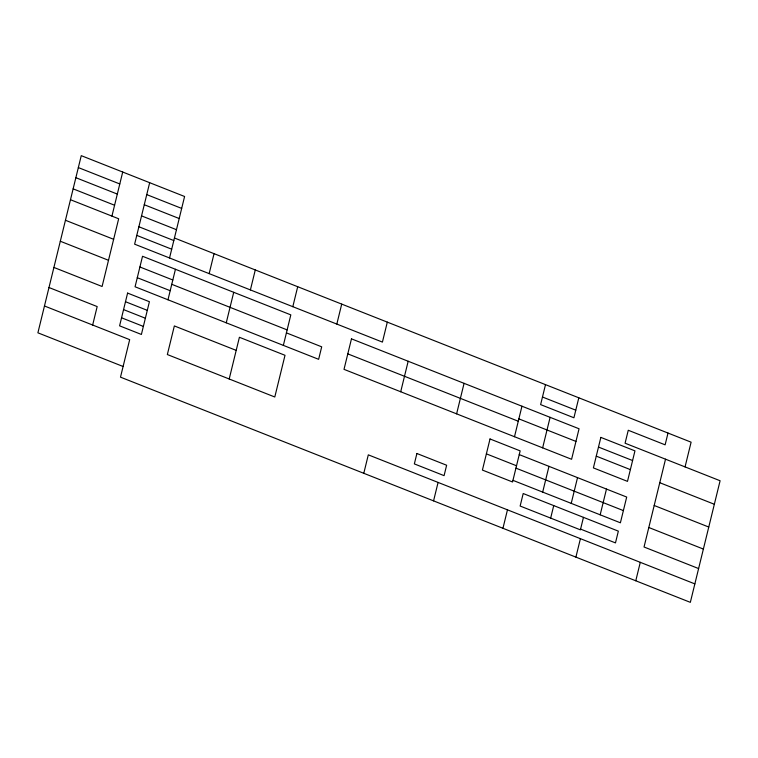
<?xml version="1.0" encoding="UTF-8"?>
<svg xmlns="http://www.w3.org/2000/svg" width="758" height="758" viewBox="0 0 758 758"><rect width="100%" height="100%" fill="white"/><g stroke="black" fill="none" stroke-linecap="round" stroke-linejoin="round"><path stroke-width="1.14" d="M111.928 216.106L122.711 172.038M92.656 325.03L97.176 306.573L48.986 287.528M149.667 182.697L134.621 244.171L382.42 342.095L387.31 322.131M169.546 257.966L184.592 196.493L81.258 155.655L37.9 332.819L123.109 366.493M167.973 299.789L175.439 269.279M209.161 273.629L214.05 253.665M226.254 322.813L233.72 292.304M250.396 289.916L255.285 269.952M229.2 378.991L239.405 337.282L285.008 355.294L274.794 397.002L167.347 354.545L174.349 325.931L236.202 350.376M283.35 345.383L290.816 314.873L142.532 256.27L135.066 286.78L318.635 359.32L321.695 346.823L286.41 332.876M292.815 306.687L297.704 286.723M336.827 324.073L341.716 304.11M363.793 473.295L368.303 454.847L694.859 583.897M400.707 391.753L408.174 361.244M433.567 500.867L438.086 482.42M456.61 413.849L464.076 383.34M514.492 436.722L521.959 406.212M502.952 528.288L507.462 509.84M545.504 384.638L540.615 404.611L573.92 417.772L578.809 397.798M542.643 447.845L550.109 417.336M542.681 492.094L548.981 466.35M550.668 518.102L553.728 505.595M571.229 503.378L577.53 477.625M583.461 517.354L580.401 529.851L520.14 506.041L523.2 493.534L618.348 531.14L615.477 542.899L580.581 529.103M575.9 557.121L580.42 538.673M600.175 514.815L606.476 489.062M668.016 433.055L665.126 444.832L628.259 430.26L625.085 443.212L720.1 480.752L690.339 602.345L120.494 377.152L129.675 339.66L44.466 305.986M635.773 580.77L640.283 562.332M665.524 459.187L644.035 547.001L698.611 568.566M685.052 466.909L691.106 442.179L174.435 238.003M78.339 167.575L119.792 183.957M146.749 194.607L181.674 208.412M75.866 177.694L117.319 194.076M144.276 204.726L179.201 218.531M73.138 188.856L114.581 205.238M141.547 215.888L176.472 229.693M70.475 199.724L118.665 218.768L102.093 286.486L53.903 267.441M138.885 226.756L173.809 240.561M136.772 235.387L171.696 249.192M542.472 397.012L575.777 410.173M65.444 220.265L113.634 239.301M598.488 447.068L632.589 460.542M139.908 266.987L172.815 279.996M518.86 418.861L575.957 441.421M171.763 284.307L287.13 329.901M347.799 353.872L518.283 421.24M60.308 241.243L108.498 260.288M596.271 456.145L630.362 469.619M659.773 482.704L714.349 504.269M137.283 277.703L170.19 290.702M654.201 505.482L708.768 527.047M519.249 454.601L626.695 497.059L620.395 522.802L512.948 480.345M125.487 301.722L147.298 310.344M123.563 309.615L145.365 318.227M486.38 453.853L516.52 465.763M515.933 468.141L623.379 510.598M121.555 317.801L143.366 326.414M648.81 527.502L703.377 549.067M127.6 293.09L119.593 325.836L141.395 334.458L149.411 301.712L127.6 293.09M351.475 338.845L344.009 369.354L571.589 459.282L579.055 428.772L351.475 338.845M416.9 453.492L414.351 463.905L444.084 475.654L446.633 465.241L416.9 453.492M490.028 438.967L482.41 470.074L512.55 481.984L520.159 450.877L490.028 438.967M600.857 437.394L593.391 467.904L627.491 481.377L634.958 450.868L600.857 437.394"/></g></svg>
